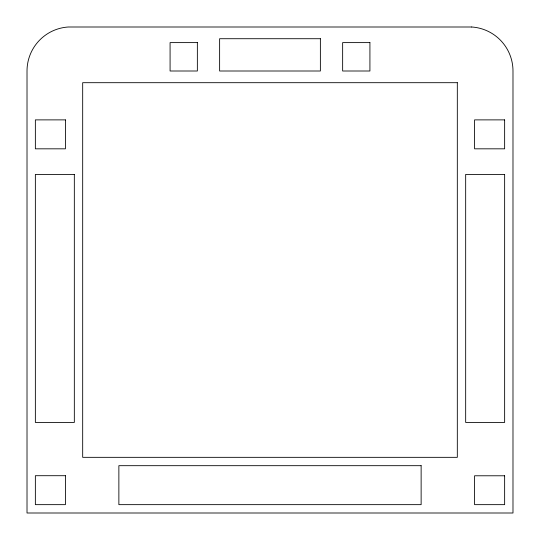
<?xml version="1.0" encoding="UTF-8"?>
<svg xmlns="http://www.w3.org/2000/svg" width="540" height="540" viewBox="0 0 540 540"><rect width="100%" height="100%" fill="white"/><g stroke="black" fill="none" stroke-linecap="round" stroke-linejoin="round"><path stroke-width="0.81" d="M471.704 27L68.297 27A44.098 44.098 0 0 0 27.014 71.003L27.014 513L512.987 513L512.987 71.003A44.098 44.098 0 0 0 471.704 27M320.375 38.718L219.625 38.718L219.625 71.003L320.375 71.003L320.375 38.718M197.357 42.613L170.08 42.613L170.08 71.003L197.357 71.003L197.357 42.613M369.92 42.613L342.644 42.613L342.644 71.003L369.92 71.003L369.92 42.613M457.319 82.694L82.681 82.694L82.681 457.333L457.319 457.333L457.319 82.694M65.421 119.88L35.363 119.88L35.363 148.824L65.421 148.824L65.421 119.88M504.637 119.88L474.579 119.88L474.579 148.824L504.637 148.824L504.637 119.88M74.331 174.42L35.363 174.42L35.363 422.429L74.331 422.429L74.331 174.42M504.637 174.42L465.669 174.42L465.669 422.429L504.637 422.429L504.637 174.42M421.132 465.683L118.868 465.683L118.868 504.65L421.132 504.65L421.132 465.683M65.421 475.706L35.363 475.706L35.363 504.65L65.421 504.65L65.421 475.706M504.637 475.781L474.579 475.781L474.579 504.65L504.637 504.65L504.637 475.781"/></g></svg>
